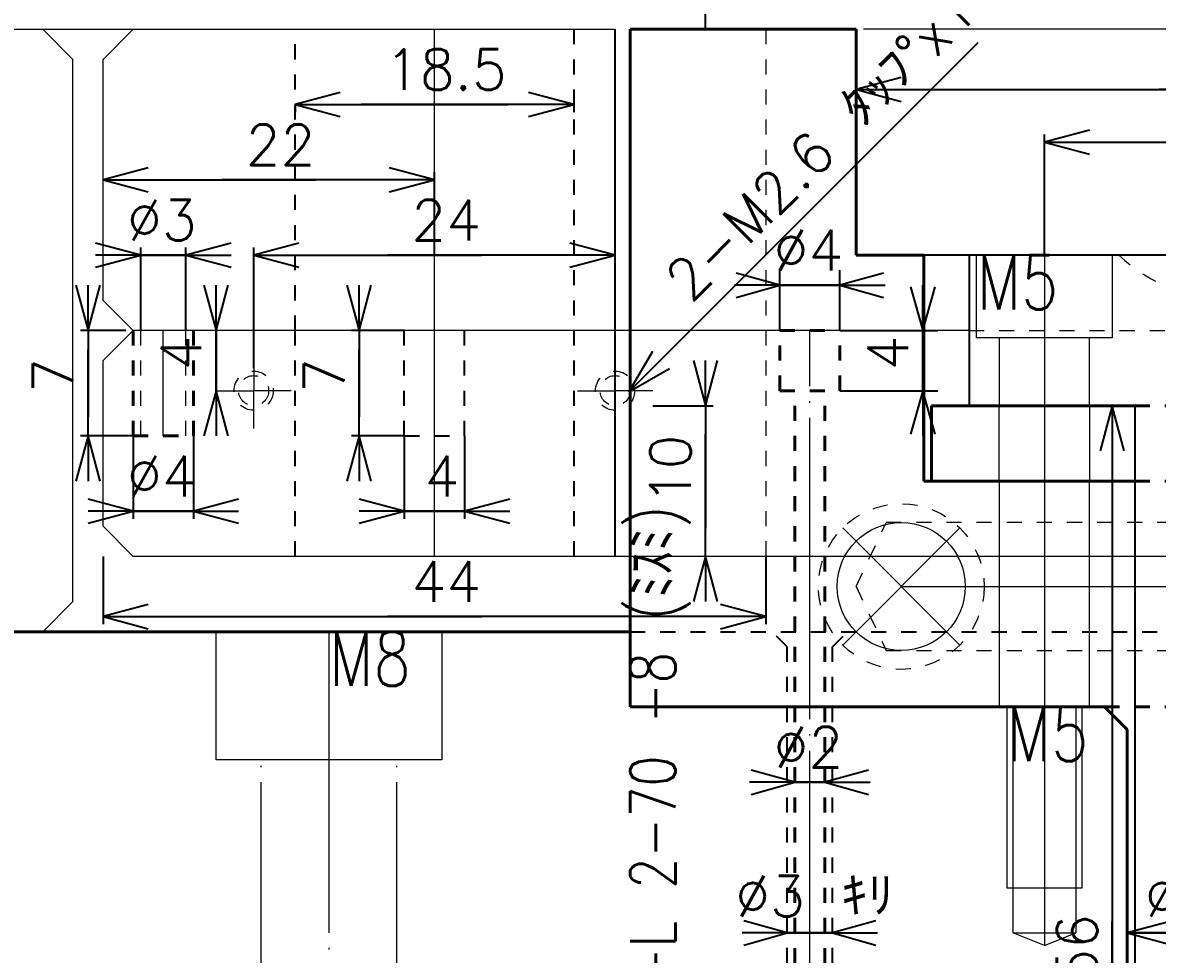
# Model space of a CAD drawing. Extents: x -178 to 604, y -587 to 345.
# Drawn here: x -80.3 to -5, y -361.4 to -299.6 of the extents above; entities that cross this region are included whole.
import ezdxf

# ---------------------------------------------------------------- set-up
doc = ezdxf.new("R2010")
doc.units = 0
doc.header["$MEASUREMENT"] = 0
for name, pattern in [('BORDER', [22, 20, -1, 0, -1]), ('DIVIDE', [23, 20, -1, 0, -1, 0, -1]), ('STITCH', [2, 1, -1])]:
    doc.linetypes.add(name, pattern=pattern)
for name, color, linetype in [('11', 7, 'Continuous'), ('12', 7, 'Continuous'), ('15', 7, 'Continuous'), ('20', 7, 'Continuous'), ('寸法線', 7, 'Continuous')]:
    doc.layers.add(name, color=color, linetype=linetype)
doc.styles.get("Standard").update_dxf_attribs({"font": 'txt', "bigfont": 'extfont'})
doc.dimstyles.new('VELDIM0', dxfattribs={"dimtxt": 2.69875, "dimasz": 3.000166, "dimexe": 0.5, "dimexo": 0.0625, "dimgap": 0.09, "dimtad": 0, "dimdec": 3, "dimdsep": 46, "dimtxsty": 'Standard', "dimcen": 0.09, "dimdle": 3, "dimadec": 0, "dimazin": 0, "dimtfac": 1, "dimtdec": 4, "dimtofl": 0, "dimtmove": 0, "dimatfit": 3, "dimfxl": 1, "dimtolj": 1, "dimtzin": 0, "dimarcsym": 0})
doc.dimstyles.new('VELDIM2', dxfattribs={"dimtxt": 2.69875, "dimasz": 3.000166, "dimexe": 1.25, "dimexo": 0.0625, "dimgap": 0.09, "dimtad": 0, "dimdec": 3, "dimdsep": 46, "dimtxsty": 'Standard', "dimcen": 0.09, "dimdle": 5, "dimadec": 0, "dimazin": 0, "dimtfac": 1, "dimtdec": 4, "dimtofl": 0, "dimtmove": 0, "dimatfit": 3, "dimfxl": 1, "dimtolj": 1, "dimtzin": 0, "dimarcsym": 0})
doc.dimstyles.new('VELDIM5', dxfattribs={"dimtxt": 2.69875, "dimasz": 3, "dimexe": 0.5, "dimexo": 0.0625, "dimgap": 0.09, "dimtad": 0, "dimdec": 3, "dimdsep": 46, "dimtxsty": 'Standard', "dimcen": 0.09, "dimdle": 3, "dimadec": 0, "dimazin": 0, "dimtfac": 1, "dimtdec": 4, "dimtofl": 0, "dimtmove": 0, "dimatfit": 3, "dimfxl": 1, "dimtolj": 1, "dimtzin": 0, "dimarcsym": 0})
doc.dimstyles.new('VELDIM7', dxfattribs={"dimtxt": 2.69875, "dimasz": 2.88827, "dimexe": 1, "dimexo": 0.0625, "dimgap": 0.09, "dimtad": 0, "dimdec": 3, "dimdsep": 46, "dimtxsty": 'Standard', "dimcen": 0.09, "dimdle": 3, "dimadec": 0, "dimazin": 0, "dimtfac": 1, "dimtdec": 4, "dimtofl": 0, "dimtmove": 0, "dimatfit": 3, "dimfxl": 1, "dimtolj": 1, "dimtzin": 0, "dimarcsym": 0})

# ---------------------------------------------------------------- blocks, each defined once
blk = doc.blocks.new('*D311')
at = {"color": 0}
for p, q in [((-22, -303.196), (-25, -304)), ((25, -304), (22, -303.196)), ((-25, -304), (-25, -304)), ((-25, -304), (4.872, -304)), ((-25, -304), (-4.872, -304)), ((-25, -304), (-22, -304)), ((-25, -304), (-22, -304.804)), ((25, -304), (-4.872, -304)), ((25, -304), (4.872, -304)), ((25, -304), (22, -304)), ((22, -304.804), (25, -304)), ((25, -304), (25, -304))]:
    blk.add_line(p, q, dxfattribs=at)
blk.add_text('%%c50', height=2.6987, dxfattribs=at).set_placement((-3.284, -303.024))
blk = doc.blocks.new('*D316')
at = {"color": 0}
for p, q in [((-29.07, -350), (-31.958, -349.189)), ((-24.182, -349.189), (-27.07, -350)), ((-29.07, -350), (-32.07, -350)), ((-31.958, -350.811), (-29.07, -350)), ((-29.07, -350), (-29.07, -350)), ((-27.07, -350), (-29.07, -350)), ((-29.07, -350), (-27.07, -350)), ((-29.07, -350), (-29.07, -350)), ((-27.07, -350), (-27.07, -350)), ((-27.07, -350), (-27.07, -350)), ((-27.07, -350), (-24.07, -350)), ((-27.07, -350), (-24.182, -350.811))]:
    blk.add_line(p, q, dxfattribs=at)
blk.add_text('%%c2', height=2.6987, dxfattribs=at).set_placement((-30.479, -349.024))
blk = doc.blocks.new('*D317')
at = {"color": 0}
for p, q in [((-29.57, -360), (-32.458, -359.189)), ((-23.682, -359.189), (-26.57, -360)), ((-29.57, -360), (-32.57, -360)), ((-32.458, -360.811), (-29.57, -360)), ((-29.57, -360), (-29.57, -360)), ((-26.57, -360), (-29.57, -360)), ((-29.57, -360), (-26.57, -360)), ((-29.57, -360), (-29.57, -360)), ((-26.57, -360), (-26.57, -360)), ((-26.57, -360), (-26.57, -360)), ((-26.57, -360), (-23.57, -360)), ((-26.57, -360), (-23.682, -360.811))]:
    blk.add_line(p, q, dxfattribs=at)
blk.add_text('%%c3 ｷﾘ', height=2.6987, dxfattribs=at).set_placement((-33.024, -358.914))
blk = doc.blocks.new('*D318')
at = {"color": 0}
for p, q in [((-4, -359.196), (-7, -360)), ((7, -360), (4, -359.196)), ((-7, -360), (-7, -360)), ((7, -360), (-7, -360)), ((-7, -360), (7, -360)), ((-7, -360), (-7, -360)), ((-7, -360), (-4, -360)), ((-7, -360), (-4, -360.804)), ((7, -360), (4, -360)), ((4, -360.804), (7, -360)), ((7, -360), (7, -360)), ((7, -360), (7, -360))]:
    blk.add_line(p, q, dxfattribs=at)
blk.add_text('%%c14 ｷﾘ', height=2.6987, dxfattribs=at).set_placement((-5.83, -358.914))
blk = doc.blocks.new('CLUMP176')
at = {"layer": '12', "color": 5, "linetype": 'BORDER', "lineweight": 5}
for p, q in [((-18.111, -333.111), (-25.889, -340.889)), ((-18.111, -340.889), (-25.889, -333.111))]:
    blk.add_line(p, q, dxfattribs=at)
at = {"layer": '12', "linetype": 'STITCH', "lineweight": 13}
blk.add_circle((-22, -337), 5.5, dxfattribs=at)
at = {"layer": '12', "lineweight": 13}
blk.add_circle((-22, -337), 4.25, dxfattribs=at)
blk = doc.blocks.new('*D325')
at = {"color": 0}
for p, q in [((-21.381, -317.112), (-20.57, -320)), ((-20.57, -320), (-20.57, -317)), ((-20.57, -320), (-19.759, -317.112)), ((-26.07, -320), (-19.57, -320)), ((-20.57, -320), (-20.57, -320)), ((-20.57, -320), (-20.57, -324)), ((-20.57, -324), (-20.57, -320)), ((-26.07, -324), (-19.57, -324)), ((-20.57, -324), (-21.381, -326.888)), ((-20.57, -324), (-20.57, -324)), ((-20.57, -324), (-20.57, -327)), ((-19.759, -326.888), (-20.57, -324))]:
    blk.add_line(p, q, dxfattribs=at)
blk.add_text('4', height=2.699, rotation=90, dxfattribs=at).set_placement((-21.546, -322.657))
blk = doc.blocks.new('*D327')
at = {"color": 0}
for p, q in [((-35.804, -322), (-35, -325)), ((-35, -325), (-35, -322)), ((-35, -325), (-34.196, -322)), ((-38.5, -325), (-34.5, -325)), ((-35, -325), (-35, -326.88)), ((-35, -325), (-35, -333.12)), ((-35, -335), (-35, -326.88)), ((-35, -335), (-35, -333.12)), ((-35, -335), (-35.804, -338)), ((-35, -335), (-35, -335)), ((-35, -335), (-35, -338)), ((-34.196, -338), (-35, -335))]:
    blk.add_line(p, q, dxfattribs=at)
blk.add_text('10', height=2.6987, rotation=90, dxfattribs=at).set_placement((-35.976, -331.533))
blk = doc.blocks.new('*D330')
at = {"color": 0}
for p, q in [((-30.07, -317), (-32.958, -316.189)), ((-30.07, -320), (-30.07, -316)), ((-26.07, -320), (-26.07, -316)), ((-23.182, -316.189), (-26.07, -317)), ((-30.07, -317), (-33.07, -317)), ((-32.958, -317.811), (-30.07, -317)), ((-26.07, -317), (-30.07, -317)), ((-30.07, -317), (-26.07, -317)), ((-30.07, -317), (-30.07, -317)), ((-26.07, -317), (-26.07, -317)), ((-26.07, -317), (-23.07, -317)), ((-26.07, -317), (-23.182, -317.811))]:
    blk.add_line(p, q, dxfattribs=at)
blk.add_text('%%c4', height=2.6987, dxfattribs=at).set_placement((-30.479, -316.024))
blk = doc.blocks.new('*D410')
at = {"color": 0}
for p, q in [((-58.804, -317), (-58, -320)), ((-58, -320), (-58, -317)), ((-58, -320), (-57.196, -317)), ((-55, -320), (-58.5, -320)), ((-58, -320), (-58, -321.256)), ((-58, -320), (-58, -325.744)), ((-58, -327), (-58, -321.256)), ((-58, -327), (-58, -325.744)), ((-58, -327), (-58.804, -330)), ((-55, -327), (-58.5, -327)), ((-58, -327), (-58, -330)), ((-57.196, -330), (-58, -327))]:
    blk.add_line(p, q, dxfattribs=at)
blk.add_text('7', height=2.699, rotation=90, dxfattribs=at).set_placement((-58.976, -324.157))
blk = doc.blocks.new('*D416')
at = {"color": 0}
for p, q in [((-68.304, -317), (-67.5, -320)), ((-67.5, -320), (-67.5, -317)), ((-67.5, -320), (-66.696, -317)), ((-67.5, -320), (-67.5, -320)), ((-67.5, -320), (-67.5, -320)), ((-67.5, -320), (-67.5, -324)), ((-67.5, -324), (-67.5, -320)), ((-67.5, -324), (-68.304, -327)), ((-67.5, -324), (-67.5, -324)), ((-67.5, -324), (-67.5, -324)), ((-67.5, -324), (-67.5, -327)), ((-66.696, -327), (-67.5, -324))]:
    blk.add_line(p, q, dxfattribs=at)
blk.add_text('4', height=2.699, rotation=90, dxfattribs=at).set_placement((-68.476, -322.657))
blk = doc.blocks.new('*D417')
at = {"color": 0}
for p, q in [((-76.804, -317), (-76, -320)), ((-76, -320), (-76, -317)), ((-76, -320), (-75.196, -317)), ((-73.5, -320), (-76.5, -320)), ((-76, -320), (-76, -321.256)), ((-76, -320), (-76, -325.744)), ((-76, -327), (-76, -321.256)), ((-76, -327), (-76, -325.744)), ((-76, -327), (-76.804, -330)), ((-73, -327), (-76.5, -327)), ((-76, -327), (-76, -330)), ((-75.196, -330), (-76, -327))]:
    blk.add_line(p, q, dxfattribs=at)
blk.add_text('7', height=2.699, rotation=90, dxfattribs=at).set_placement((-76.976, -324.157))
blk = doc.blocks.new('*D418')
at = {"color": 0}
for p, q in [((-73, -327), (-73, -332.5)), ((-69, -327), (-69, -332.5)), ((-73, -332), (-76, -331.196)), ((-66, -331.196), (-69, -332)), ((-73, -332), (-76, -332)), ((-76, -332.804), (-73, -332)), ((-69, -332), (-73, -332)), ((-73, -332), (-69, -332)), ((-73, -332), (-73, -332)), ((-69, -332), (-69, -332)), ((-69, -332), (-66, -332)), ((-69, -332), (-66, -332.804))]:
    blk.add_line(p, q, dxfattribs=at)
blk.add_text('%%c4', height=2.6987, dxfattribs=at).set_placement((-73.409, -331.024))
blk = doc.blocks.new('*D419')
at = {"color": 0}
for p, q in [((-72.5, -315), (-75.5, -314.196)), ((-72.5, -320), (-72.5, -314.5)), ((-66.5, -314.196), (-69.5, -315)), ((-69.5, -320), (-69.5, -314.5)), ((-72.5, -315), (-75.5, -315)), ((-75.5, -315.804), (-72.5, -315)), ((-69.5, -315), (-72.5, -315)), ((-72.5, -315), (-69.5, -315)), ((-72.5, -315), (-72.5, -315)), ((-69.5, -315), (-69.5, -315)), ((-69.5, -315), (-66.5, -315)), ((-69.5, -315), (-66.5, -315.804))]:
    blk.add_line(p, q, dxfattribs=at)
blk.add_text('%%c3', height=2.6987, dxfattribs=at).set_placement((-73.409, -314.024))
blk = doc.blocks.new('*D526')
at = {"color": 0}
for p, q in [((-40.081, -324.081), (-16.884, -300.884)), ((-38.528, -321.391), (-40.081, -324.081)), ((-40.081, -324.081), (-37.391, -322.528))]:
    blk.add_line(p, q, dxfattribs=at)
blk.add_text('2-M2.6 ﾀｯﾌ%%dx10', height=2.69875, rotation=45, dxfattribs=at).set_placement((-35.994, -318.237))
blk = doc.blocks.new('*D530')
at = {"color": 0}
for p, q in [((-9.5, -306.696), (-12.5, -307.5)), ((-12.5, -315), (-12.5, -307)), ((12.5, -307.5), (9.5, -306.696)), ((12.5, -315), (12.5, -307)), ((-12.5, -307.5), (3.12, -307.5)), ((-12.5, -307.5), (-3.12, -307.5)), ((-12.5, -307.5), (-9.5, -307.5)), ((-12.5, -307.5), (-9.5, -308.304)), ((12.5, -307.5), (-3.12, -307.5)), ((12.5, -307.5), (3.12, -307.5)), ((12.5, -307.5), (9.5, -307.5)), ((9.5, -308.304), (12.5, -307.5))]:
    blk.add_line(p, q, dxfattribs=at)
blk.add_text('25', height=2.6987, dxfattribs=at).set_placement((-1.533, -306.524))
blk = doc.blocks.new('CLUMP416')
at = {"layer": '11', "lineweight": 5}
for p, q in [((-15, -345), (-15, -357)), ((-10, -357), (-10, -345)), ((-15, -357), (-10, -357)), ((-14.6, -360), (-10.4, -360))]:
    blk.add_line(p, q, dxfattribs=at)
at = {"layer": '11', "color": 5, "lineweight": 5}
for p, q in [((-14.6, -345), (-14.6, -360)), ((-10.4, -345), (-10.4, -360))]:
    blk.add_line(p, q, dxfattribs=at)
at = {"layer": '11', "color": 5, "linetype": 'BORDER', "lineweight": 5}
blk.add_line((-12.5, -345), (-12.5, -360.84), dxfattribs=at)
at = {"layer": '11', "linetype": 'DIVIDE', "lineweight": 5}
for q in [(-14.6, -360), (-10.4, -360)]:
    blk.add_line((-12.5, -360.84), q, dxfattribs=at)
blk = doc.blocks.new('*D778')
at = {"color": 0}
for p, q in [((-8, -325), (-8.804, -328)), ((-8, -325), (-8, -325)), ((-8, -325), (-8, -359.252)), ((-8, -325), (-8, -370.748)), ((-8, -325), (-8, -328)), ((-7.196, -328), (-8, -325)), ((-8, -400.559), (-8, -359.252)), ((-8, -400.559), (-8, -370.748)), ((-8.804, -397.559), (-8, -400.559)), ((-8, -400.559), (-8, -397.559)), ((-8, -400.559), (-7.196, -397.559)), ((-8, -400.559), (-8, -400.559))]:
    blk.add_line(p, q, dxfattribs=at)
blk.add_text('75.56', height=2.6987, rotation=90, dxfattribs=at).set_placement((-8.976, -369.16))
blk = doc.blocks.new('*D821')
at = {"color": 0}
for p, q in [((-72, -309.196), (-75, -310)), ((-53, -310), (-56, -309.196)), ((-53, -315), (-53, -309.5)), ((-75, -310), (-75, -310)), ((-75, -310), (-60.88, -310)), ((-75, -310), (-67.12, -310)), ((-75, -310), (-72, -310)), ((-75, -310), (-72, -310.804)), ((-53, -310), (-67.12, -310)), ((-53, -310), (-60.88, -310)), ((-53, -310), (-56, -310)), ((-56, -310.804), (-53, -310))]:
    blk.add_line(p, q, dxfattribs=at)
blk.add_text('22', height=2.6987, dxfattribs=at).set_placement((-65.533, -309.024))
blk = doc.blocks.new('CLUMP457')
at = {"layer": '11', "linetype": 'DIVIDE', "lineweight": 5}
for p, q in [((-67.5, -348.5), (-67.5, -340)), ((-52.5, -340), (-52.5, -348.5)), ((-52.5, -348.5), (-67.5, -348.5)), ((-64.5, -370), (-64.5, -348.5)), ((-55.5, -370), (-55.5, -348.5))]:
    blk.add_line(p, q, dxfattribs=at)
at = {"layer": '11', "color": 5, "linetype": 'BORDER', "lineweight": 5}
blk.add_line((-60, -340), (-60, -370), dxfattribs=at)
blk = doc.blocks.new('*D837')
at = {"color": 0}
for p, q in [((-55, -327), (-55, -332.5)), ((-51, -327), (-51, -332.5)), ((-55, -332), (-58, -331.196)), ((-48, -331.196), (-51, -332)), ((-55, -332), (-58, -332)), ((-58, -332.804), (-55, -332)), ((-55, -332), (-55, -332)), ((-55, -332), (-51, -332)), ((-51, -332), (-55, -332)), ((-51, -332), (-51, -332)), ((-51, -332), (-48, -332)), ((-51, -332), (-48, -332.804))]:
    blk.add_line(p, q, dxfattribs=at)
blk.add_text('4', height=2.699, dxfattribs=at).set_placement((-53.657, -331.024))
blk = doc.blocks.new('*D838')
at = {"color": 0}
for p, q in [((-59.25, -304.196), (-62.25, -305)), ((-43.75, -305), (-46.75, -304.196)), ((-62.25, -305), (-62.25, -305.5)), ((-62.25, -305), (-48.128, -305)), ((-62.25, -305), (-57.872, -305)), ((-62.25, -305), (-59.25, -305)), ((-62.25, -305), (-59.25, -305.804)), ((-43.75, -305), (-57.872, -305)), ((-43.75, -305), (-48.128, -305)), ((-43.75, -305), (-46.75, -305)), ((-46.75, -305.804), (-43.75, -305)), ((-43.75, -305), (-43.75, -305.5))]:
    blk.add_line(p, q, dxfattribs=at)
blk.add_text('18.5', height=2.6987, dxfattribs=at).set_placement((-56.284, -304.024))
blk = doc.blocks.new('*D839')
at = {"color": 0}
for p, q in [((-62, -314.196), (-65, -315)), ((-65, -322.5), (-65, -314.5)), ((-41, -315), (-44, -314.196)), ((-41, -322.5), (-41, -314.5)), ((-65, -315), (-49.88, -315)), ((-65, -315), (-56.12, -315)), ((-65, -315), (-62, -315)), ((-65, -315), (-62, -315.804)), ((-41, -315), (-56.12, -315)), ((-41, -315), (-49.88, -315)), ((-41, -315), (-44, -315)), ((-44, -315.804), (-41, -315))]:
    blk.add_line(p, q, dxfattribs=at)
blk.add_text('24', height=2.6987, dxfattribs=at).set_placement((-54.533, -314.024))
blk = doc.blocks.new('*D840')
at = {"color": 0}
for p, q in [((-75, -335), (-75, -339.5)), ((-31, -335), (-31, -339.5)), ((-72, -338.196), (-75, -339)), ((-31, -339), (-34, -338.196)), ((-75, -339), (-49.88, -339)), ((-75, -339), (-56.12, -339)), ((-75, -339), (-72, -339)), ((-75, -339), (-72, -339.804)), ((-31, -339), (-56.12, -339)), ((-31, -339), (-49.88, -339)), ((-31, -339), (-34, -339)), ((-34, -339.804), (-31, -339))]:
    blk.add_line(p, q, dxfattribs=at)
blk.add_text('44', height=2.6987, dxfattribs=at).set_placement((-54.533, -338.024))

msp = doc.modelspace()

# ---------------------------------------------------------------- linework, layer by layer
at = {"layer": '11', "lineweight": 40}
for p, q in [((-40, -300), (-25, -300)), ((-40, -340), (-40, -300)), ((-25, -300), (-25, -315)), ((-25, -315), (-20.5, -315)), ((-20.5, -315), (-20.5, -330)), ((-20, -330), (-20, -325)), ((-20, -325), (-6.5, -325)), ((-20.5, -330), (-6.5, -330))]:
    msp.add_line(p, q, dxfattribs=at)
at = {"layer": '11', "lineweight": 25}
for p, q in [((-17.5, -315), (-20.5, -315)), ((17.5, -315), (-17.5, -315)), ((-17.5, -315), (-17.5, -325)), ((-6.5, -325), (-6.5, -400.559))]:
    msp.add_line(p, q, dxfattribs=at)
at = {"layer": '11', "lineweight": 5}
for p, q in [((-17, -320.5), (-17, -315)), ((-8, -315), (-8, -320.5)), ((-8, -320.5), (-17, -320.5)), ((-15.5, -320.5), (-15.5, -325)), ((-9.5, -325), (-9.5, -320.5)), ((-15.5, -330), (-15.5, -325)), ((-9.5, -325), (-9.5, -330)), ((-15.5, -330), (-15.5, -345)), ((-9.5, -345), (-9.5, -330))]:
    msp.add_line(p, q, dxfattribs=at)
at = {"layer": '11', "color": 5, "linetype": 'BORDER', "lineweight": 5}
for p, q in [((-12.5, -315), (-12.5, -325)), ((-12.5, -325), (-12.5, -330)), ((-12.5, -330), (-12.5, -345))]:
    msp.add_line(p, q, dxfattribs=at)
at = {"layer": '11', "color": 5, "linetype": 'DIVIDE', "lineweight": 13}
for p, q in [((-65, -321.5), (-65, -324)), ((-41, -321.5), (-41, -324)), ((-67.5, -324), (-65, -324)), ((-65, -326.5), (-65, -324)), ((-62.5, -324), (-65, -324)), ((-43.5, -324), (-41, -324)), ((-41, -326.5), (-41, -324)), ((-38.5, -324), (-41, -324))]:
    msp.add_line(p, q, dxfattribs=at)
at = {"layer": '11', "linetype": 'STITCH', "lineweight": 40}
for p, q in [((6.5, -325), (-6.5, -325)), ((6.5, -330), (-6.5, -330)), ((8.5, -345), (-8.5, -345))]:
    msp.add_line(p, q, dxfattribs=at)
at = {"layer": '11', "color": 5, "linetype": 'STITCH', "lineweight": 5}
for centre in [(-65, -324), (-41, -324)]:
    msp.add_circle(centre, 1.3, dxfattribs=at)
at = {"layer": '11', "linetype": 'STITCH', "lineweight": 5}
for centre in [(-65, -324), (-41, -324)]:
    msp.add_circle(centre, 1, dxfattribs=at)
at = {"layer": '11', "linetype": 'STITCH', "lineweight": 13}
msp.add_arc((0, -307), 11, 226.658242, 313.341758, dxfattribs=at)
at = {"layer": '12', "linetype": 'STITCH', "lineweight": 13}
for p, q in [((-25, -337), (-23, -332.75)), ((30, -332.75), (-23, -332.75)), ((-25, -337), (-23, -341.25)), ((-23, -341.25), (30, -341.25))]:
    msp.add_line(p, q, dxfattribs=at)
at = {"layer": '12', "color": 5, "linetype": 'BORDER', "lineweight": 5}
msp.add_line((-22, -337), (22, -337), dxfattribs=at)
at = {"layer": '15', "linetype": 'STITCH', "lineweight": 25}
for p, q in [((-62.25, -320), (-62.25, -300)), ((-43.75, -300), (-43.75, -320)), ((-62.25, -335), (-62.25, -320)), ((-55, -327), (-55, -320)), ((-51, -327), (-51, -320)), ((-43.75, -320), (-43.75, -335)), ((-55, -327), (-51, -327))]:
    msp.add_line(p, q, dxfattribs=at)
at = {"layer": '15', "color": 5, "linetype": 'BORDER', "lineweight": 5}
for p, q in [((-53, -320), (-53, -300)), ((-71, -327), (-71, -320)), ((-53, -335), (-53, -320)), ((-28.0702, -390.002), (-28.0702, -320))]:
    msp.add_line(p, q, dxfattribs=at)
at = {"layer": '15', "linetype": 'STITCH', "lineweight": 13}
for p, q in [((-31, -300), (-31, -320)), ((-72.5, -327), (-72.5, -320)), ((-69.5, -327), (-69.5, -320)), ((-31, -320), (-31, -335))]:
    msp.add_line(p, q, dxfattribs=at)
at = {"layer": '15', "linetype": 'STITCH', "lineweight": 40}
for p, q in [((-73, -320), (-73, -327)), ((-69, -320), (-69, -327)), ((-30.0702, -320), (-26.0702, -320)), ((-30.0702, -324), (-30.0702, -320)), ((-26.0702, -324), (-26.0702, -320)), ((-30.0702, -324), (-28.0702, -324)), ((-29.0702, -390.002), (-29.0702, -324)), ((-28.0702, -324), (-26.0702, -324)), ((-27.0702, -390.002), (-27.0702, -324))]:
    msp.add_line(p, q, dxfattribs=at)
at = {"layer": '20', "lineweight": 25}
for p, q in [((-35, -300), (-35, -280)), ((-41, -320), (-41, -300)), ((-41, -335), (-41, -320))]:
    msp.add_line(p, q, dxfattribs=at)
at = {"layer": '20', "lineweight": 13}
for p, q in [((-92, -300), (-41, -300)), ((-77, -302), (-79, -300)), ((-75, -302), (-73, -300)), ((24.5, -300), (-24.5, -300)), ((-77, -338), (-77, -302)), ((-75, -318), (-75, -302)), ((-75, -318), (-73, -320)), ((-75, -322), (-73, -320)), ((-41, -320), (-73, -320)), ((-17.5, -320), (-41, -320)), ((-75, -333), (-75, -322)), ((-73, -335), (-75, -333)), ((0, -335), (-73, -335)), ((-79, -340), (-77, -338))]:
    msp.add_line(p, q, dxfattribs=at)
at = {"layer": '20', "linetype": 'STITCH', "lineweight": 13}
msp.add_line((-17.5, -320), (17.5, -320), dxfattribs=at)
at = {"layer": '20', "linetype": 'STITCH', "lineweight": 40}
msp.add_line((-73, -327), (-69, -327), dxfattribs=at)
at = {"layer": '20', "lineweight": 40}
for p, q in [((-40, -340), (-93, -340)), ((-40, -339.9454), (-40, -345)), ((-8.5, -345), (-40, -345)), ((-8.5, -345), (-7, -346.5)), ((-7, -346.5), (-7, -370))]:
    msp.add_line(p, q, dxfattribs=at)
at = {"layer": '20', "linetype": 'STITCH', "lineweight": 25}
for p, q in [((-40, -340), (40, -340)), ((-29.5702, -341), (-30.5702, -340)), ((-26.5702, -341), (-25.5702, -340)), ((-29.5702, -370), (-29.5702, -341)), ((-26.5702, -370), (-26.5702, -341))]:
    msp.add_line(p, q, dxfattribs=at)

# ---------------------------------------------------------------- block references
at = {"layer": '11', "linetype": 'STITCH', "lineweight": 13}
msp.add_blockref('CLUMP457', (0, 0), dxfattribs=at)
at = {"layer": '11', "lineweight": 40}
msp.add_blockref('CLUMP416', (0, 0), dxfattribs=at)
at = {"layer": '12', "lineweight": 5}
msp.add_blockref('CLUMP176', (0, 0), dxfattribs=at)

# ---------------------------------------------------------------- texts
at = {"layer": '寸法線', "lineweight": 5, "char_height": 3.59833, "width": 5.75, "attachment_point": 1}
for s, insert in [('\\W0.8;M5', (-17, -315)), ('\\W0.8;M8', (-60, -340)), ('\\W0.8;M5', (-15, -345))]:
    msp.add_mtext(s, dxfattribs=dict(at, insert=insert))
at = {"layer": '寸法線', "linetype": 'STITCH', "lineweight": 13, "insert": (-40, -370), "char_height": 2.998611, "width": 46, "attachment_point": 1, "rotation": 90}
msp.add_mtext('\\W0.8;EPN-L 2-70 -8 (ﾐｽﾐ)', dxfattribs=at)

# ---------------------------------------------------------------- dimensions: what is measured, and where the dimension line sits
at = {"layer": '寸法線', "color": 5, "lineweight": 5}
dim = msp.add_diameter_dim_2p(p1=(-41.9192, -325.9192), p2=(-40.0808, -324.0808), text='2-M<> ﾀｯﾌ%%dx10', dimstyle='VELDIM2', dxfattribs=at)
dim.commit()
dim.dimension.update_dxf_attribs({"geometry": '*D526', "text_midpoint": (-30, -310), "dimtype": 131})
for base, p1, p2, text, picture, middle in [((25, -304), (25, -304), (-25, -304), '%%c<>', '*D311', (0, -304)), ((7, -360), (7, -360), (-7, -360), '%%c<> ｷﾘ', '*D318', (0, -360))]:
    dim = msp.add_linear_dim(base=base, p1=p1, p2=p2, text=text, dimstyle='VELDIM5', dxfattribs=at)
    dim.commit()
    dim.dimension.update_dxf_attribs({"geometry": picture, "text_midpoint": middle, "dimtype": 128})
for base, p1, p2, dimstyle, picture, middle in [((-62.25, -305), (-62.25, -305), (-43.75, -305), 'VELDIM0', '*D838', (-53, -305)), ((12.5, -307.5), (12.5, -315), (-12.5, -315), 'VELDIM5', '*D530', (0, -307.5)), ((-65, -315), (-65, -322.5), (-41, -322.5), 'VELDIM0', '*D839', (-53, -315)), ((-55, -332), (-55, -327), (-51, -327), 'VELDIM0', '*D837', (-53, -332)), ((-75, -339), (-75, -335), (-31, -335), 'VELDIM0', '*D840', (-53, -339))]:
    dim = msp.add_linear_dim(base=base, p1=p1, p2=p2, dimstyle=dimstyle, dxfattribs=at)
    dim.commit()
    dim.dimension.update_dxf_attribs({"geometry": picture, "text_midpoint": middle, "dimtype": 128})
for base, p1, p2, angle, dimstyle, picture, middle, dimtype in [((-53, -310), (-53, -315), (-75, -310), 180, 'VELDIM0', '*D821', (-64, -310), 128), ((-76, -320), (-73.5, -320), (-73, -327), 90, 'VELDIM0', '*D417', (-76, -323.5), 128), ((-67.5, -320), (-67.5, -320), (-67.5, -324), 90, 'VELDIM0', '*D416', (-67.5, -322), 128), ((-58, -320), (-55, -320), (-55, -327), 90, 'VELDIM0', '*D410', (-58, -323.5), 128), ((-20.5702, -320), (-26.0702, -320), (-26.0702, -324), 270, 'VELDIM7', '*D325', (-20.5702, -322), 129), ((-35, -325), (-38.5, -325), (-35, -335), 90, 'VELDIM0', '*D327', (-35, -330), 128), ((-8, -400.559), (-8, -400.559), (-8, -325), 90, 'VELDIM5', '*D778', (-8, -365), 128)]:
    dim = msp.add_linear_dim(base=base, p1=p1, p2=p2, angle=angle, dimstyle=dimstyle, dxfattribs=at)
    dim.commit()
    dim.dimension.update_dxf_attribs({"geometry": picture, "text_midpoint": middle, "dimtype": dimtype})
for base, p1, p2, angle, text, dimstyle, picture, middle, dimtype in [((-69.4999999496, -315), (-69.4999999496, -320), (-72.4999999496, -320), 90, '%%c<>', 'VELDIM0', '*D419', (-70.9999999496, -315), 128), ((-26.0702, -317), (-26.0702, -320), (-30.0702, -320), 180, '%%c<>', 'VELDIM7', '*D330', (-28.0702, -317), 129), ((-68.9999996839, -332), (-68.9999996839, -327), (-72.9999996839, -327), 90, '%%c<>', 'VELDIM0', '*D418', (-70.9999996839, -332), 128), ((-27.0702, -350), (-27.0702, -350), (-29.0702, -350), 180, '%%c<>', 'VELDIM7', '*D316', (-28.0702, -350), 129), ((-26.5702, -360), (-26.5702, -360), (-29.5702, -360), 180, '%%c<> ｷﾘ', 'VELDIM7', '*D317', (-28.0702, -360), 129)]:
    dim = msp.add_linear_dim(base=base, p1=p1, p2=p2, angle=angle, text=text, dimstyle=dimstyle, dxfattribs=at)
    dim.commit()
    dim.dimension.update_dxf_attribs({"geometry": picture, "text_midpoint": middle, "dimtype": dimtype})

doc.saveas('drawing.dxf')
